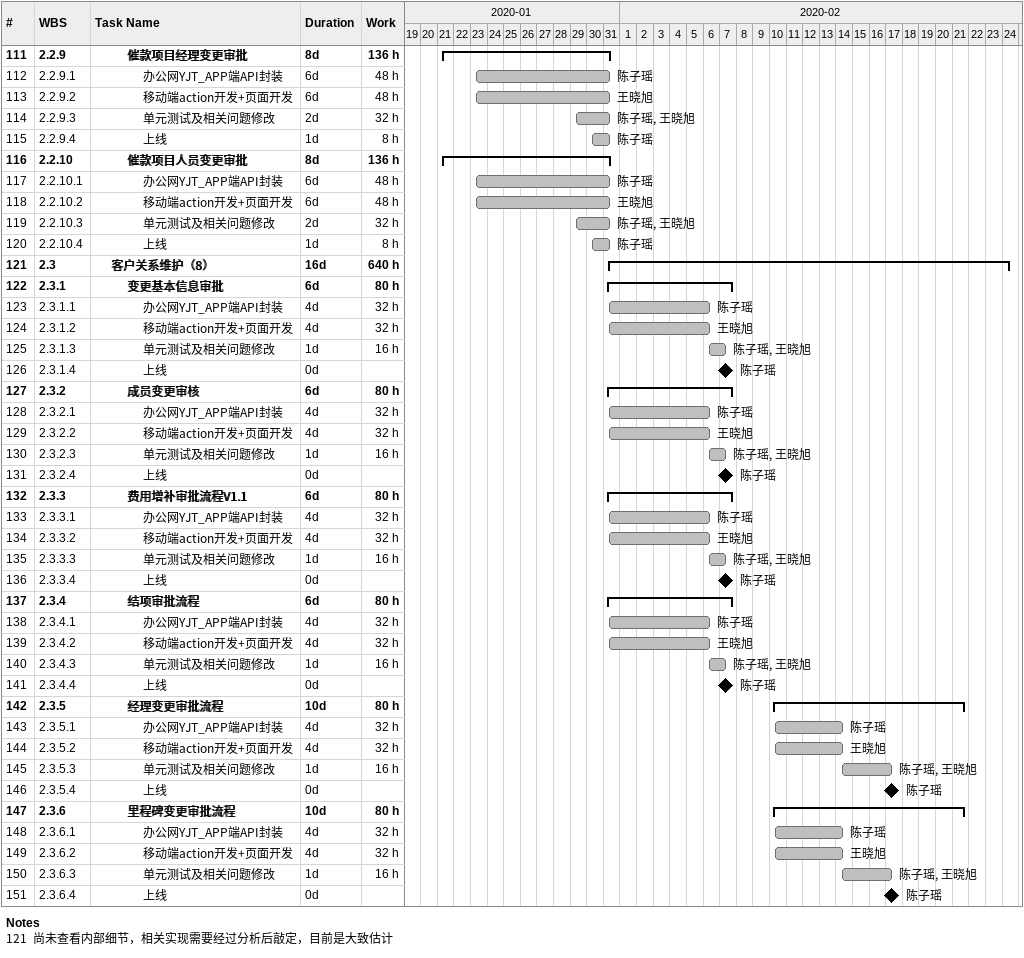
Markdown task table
| ID | WBS | Task | Duration | Start | Finish | Resources | Work (h) |
|---|---|---|---|---|---|---|---|
| 111 | 2.2.9 | **催款项目经理变更审批** | 8d | 2020-01-21 | 2020-01-31 |  | 136 |
| 112 | 2.2.9.1 | 办公网YJT_APP端API封装 | 6d | 2020-01-23 | 2020-01-31 | 陈子瑶 | 48 |
| 113 | 2.2.9.2 | 移动端action开发+页面开发 | 6d | 2020-01-23 | 2020-01-31 | 王晓旭 | 48 |
| 114 | 2.2.9.3 | 单元测试及相关问题修改 | 2d | 2020-01-29 | 2020-01-31 | 陈子瑶, 王晓旭 | 32 |
| 115 | 2.2.9.4 | 上线 | 1d | 2020-01-30 | 2020-01-31 | 陈子瑶 | 8 |
| 116 | 2.2.10 | **催款项目人员变更审批** | 8d | 2020-01-21 | 2020-01-31 |  | 136 |
| 117 | 2.2.10.1 | 办公网YJT_APP端API封装 | 6d | 2020-01-23 | 2020-01-31 | 陈子瑶 | 48 |
| 118 | 2.2.10.2 | 移动端action开发+页面开发 | 6d | 2020-01-23 | 2020-01-31 | 王晓旭 | 48 |
| 119 | 2.2.10.3 | 单元测试及相关问题修改 | 2d | 2020-01-29 | 2020-01-31 | 陈子瑶, 王晓旭 | 32 |
| 120 | 2.2.10.4 | 上线 | 1d | 2020-01-30 | 2020-01-31 | 陈子瑶 | 8 |
| 121 | 2.3 | **客户关系维护（8）** | 16d | 2020-01-31 | 2020-02-24 |  | 640 |
| 122 | 2.3.1 | **变更基本信息审批** | 6d | 2020-01-31 | 2020-02-07 |  | 80 |
| 123 | 2.3.1.1 | 办公网YJT_APP端API封装 | 4d | 2020-01-31 | 2020-02-06 | 陈子瑶 | 32 |
| 124 | 2.3.1.2 | 移动端action开发+页面开发 | 4d | 2020-01-31 | 2020-02-06 | 王晓旭 | 32 |
| 125 | 2.3.1.3 | 单元测试及相关问题修改 | 1d | 2020-02-06 | 2020-02-07 | 陈子瑶, 王晓旭 | 16 |
| 126 | 2.3.1.4 | 上线 | 0d | 2020-02-07 | 2020-02-07 | 陈子瑶 |  |
| 127 | 2.3.2 | **成员变更审核** | 6d | 2020-01-31 | 2020-02-07 |  | 80 |
| 128 | 2.3.2.1 | 办公网YJT_APP端API封装 | 4d | 2020-01-31 | 2020-02-06 | 陈子瑶 | 32 |
| 129 | 2.3.2.2 | 移动端action开发+页面开发 | 4d | 2020-01-31 | 2020-02-06 | 王晓旭 | 32 |
| 130 | 2.3.2.3 | 单元测试及相关问题修改 | 1d | 2020-02-06 | 2020-02-07 | 陈子瑶, 王晓旭 | 16 |
| 131 | 2.3.2.4 | 上线 | 0d | 2020-02-07 | 2020-02-07 | 陈子瑶 |  |
| 132 | 2.3.3 | **费用增补审批流程V1.1** | 6d | 2020-01-31 | 2020-02-07 |  | 80 |
| 133 | 2.3.3.1 | 办公网YJT_APP端API封装 | 4d | 2020-01-31 | 2020-02-06 | 陈子瑶 | 32 |
| 134 | 2.3.3.2 | 移动端action开发+页面开发 | 4d | 2020-01-31 | 2020-02-06 | 王晓旭 | 32 |
| 135 | 2.3.3.3 | 单元测试及相关问题修改 | 1d | 2020-02-06 | 2020-02-07 | 陈子瑶, 王晓旭 | 16 |
| 136 | 2.3.3.4 | 上线 | 0d | 2020-02-07 | 2020-02-07 | 陈子瑶 |  |
| 137 | 2.3.4 | **结项审批流程** | 6d | 2020-01-31 | 2020-02-07 |  | 80 |
| 138 | 2.3.4.1 | 办公网YJT_APP端API封装 | 4d | 2020-01-31 | 2020-02-06 | 陈子瑶 | 32 |
| 139 | 2.3.4.2 | 移动端action开发+页面开发 | 4d | 2020-01-31 | 2020-02-06 | 王晓旭 | 32 |
| 140 | 2.3.4.3 | 单元测试及相关问题修改 | 1d | 2020-02-06 | 2020-02-07 | 陈子瑶, 王晓旭 | 16 |
| 141 | 2.3.4.4 | 上线 | 0d | 2020-02-07 | 2020-02-07 | 陈子瑶 |  |
| 142 | 2.3.5 | **经理变更审批流程** | 10d | 2020-02-10 | 2020-02-21 |  | 80 |
| 143 | 2.3.5.1 | 办公网YJT_APP端API封装 | 4d | 2020-02-10 | 2020-02-14 | 陈子瑶 | 32 |
| 144 | 2.3.5.2 | 移动端action开发+页面开发 | 4d | 2020-02-10 | 2020-02-14 | 王晓旭 | 32 |
| 145 | 2.3.5.3 | 单元测试及相关问题修改 | 1d | 2020-02-14 | 2020-02-17 | 陈子瑶, 王晓旭 | 16 |
| 146 | 2.3.5.4 | 上线 | 0d | 2020-02-17 | 2020-02-17 | 陈子瑶 |  |
| 147 | 2.3.6 | **里程碑变更审批流程** | 10d | 2020-02-10 | 2020-02-21 |  | 80 |
| 148 | 2.3.6.1 | 办公网YJT_APP端API封装 | 4d | 2020-02-10 | 2020-02-14 | 陈子瑶 | 32 |
| 149 | 2.3.6.2 | 移动端action开发+页面开发 | 4d | 2020-02-10 | 2020-02-14 | 王晓旭 | 32 |
| 150 | 2.3.6.3 | 单元测试及相关问题修改 | 1d | 2020-02-14 | 2020-02-17 | 陈子瑶, 王晓旭 | 16 |
| 151 | 2.3.6.4 | 上线 | 0d | 2020-02-17 | 2020-02-17 | 陈子瑶 |  |

Notes
- 121: 尚未查看内部细节，相关实现需要经过分析后敲定，目前是大致估计
